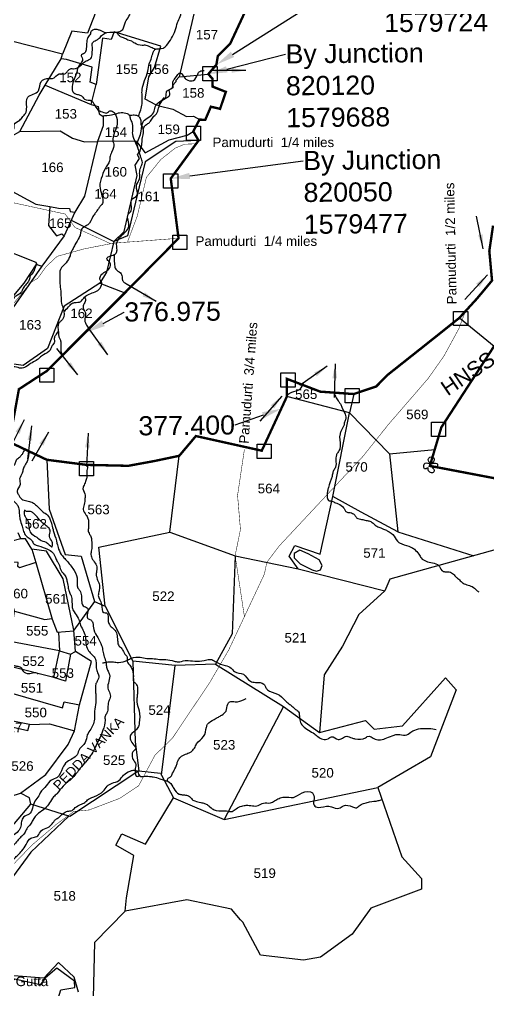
# Model space of a CAD drawing. Header units: feet. Extents: x 814082 to 825211, y 1573861 to 1581762.
# Drawn here: x 819757 to 820739, y 1577786 to 1579816 of the extents above; entities that cross this region are included whole.
import ezdxf
from ezdxf import colors
from ezdxf.entities.mleader import LeaderData, LeaderLine
from ezdxf.enums import TextEntityAlignment as Align
from ezdxf.math import Vec2, Vec3

# ---------------------------------------------------------------- set-up
doc = ezdxf.new("R2010")
doc.units = ezdxf.units.FT
doc.header["$LTSCALE"] = 15
doc.header["$MEASUREMENT"] = 0
doc.linetypes.add('HIDDEN2', pattern=[0.1875, 0.125, -0.0625])
for name, color, linetype in [('HILL', 223, 'Continuous'), ('PLOT', 7, 'Continuous'), ('PLOT NO', 7, 'Continuous'), ('ROADS', 6, 'HIDDEN2'), ('TANKS-STREAM', 4, 'Continuous'), ('VILLAGE STONES', 240, 'Continuous')]:
    doc.layers.add(name, color=color, linetype=linetype)
doc.layers.add('VILLAGE BOUNDRY', color=5, linetype='HIDDEN2', lineweight=100)
doc.styles.get("Standard").update_dxf_attribs({"font": 'arial.ttf'})
doc.linetypes.add('DOTS', pattern='A,1e-06,-3,["●",Standard,S=3,R=0,X=-1.25,Y=-1.25],-3', length=6.000001)
doc.dimstyles.get("Standard").update_dxf_attribs({"dimtxt": 0.18, "dimasz": 0.18, "dimexe": 0.18, "dimexo": 0.0625, "dimgap": 0.09, "dimtad": 0, "dimtih": 1, "dimtoh": 1, "dimdec": 4, "dimzin": 0, "dimdsep": 46, "dimtxsty": 'Standard', "dimcen": 0.09, "dimadec": 0, "dimazin": 0, "dimtfac": 1, "dimtdec": 4, "dimtofl": 0, "dimtmove": 0, "dimatfit": 3, "dimfxl": 1, "dimtolj": 1, "dimtzin": 0, "dimarcsym": 0})

msp = doc.modelspace()

# ---------------------------------------------------------------- linework, layer by layer
at = {"layer": 'HILL', "lineweight": -2}
for points in [[(820331.4, 1578699.8), (820331.5, 1578690.4), (820344.5, 1578677.6), (820369.4, 1578665.4), (820378.7, 1578662.5), (820386.6, 1578665), (820390.4, 1578674.7), (820384.3, 1578686.2), (820361.3, 1578698.7), (820343.8, 1578706.2), (820331.4, 1578699.8)], [(819691.4, 1577773.1), (819684.2, 1577715.7), (819692.7, 1577713.6), (819773, 1577752.2), (819828, 1577738.2), (819843.8, 1577787), (819872.6, 1577792.1), (819872.3, 1577805.3), (819835.3, 1577832.9), (819811.6, 1577812.1), (819800.5, 1577798), (819746.9, 1577809.6), (819703.6, 1577779.4), (819691.4, 1577773.1)]]:
    msp.add_lwpolyline(points, dxfattribs=at)
at = {"layer": 'PLOT', "lineweight": -2}
for points in [[(820136.7, 1579890.7), (820091.4, 1579695.7), (820152.1, 1579701.6)], [(819932.6, 1579873.6), (819899.4, 1579787.2), (819866.5, 1579791.5), (819846.7, 1579743.4)], [(819452, 1579580.8), (819470.1, 1579580), (819530.4, 1579566), (819545.6, 1579571.8), (819676.8, 1579567.5), (819678.5, 1579588.8), (819740.1, 1579572.2), (819757.8, 1579581.8), (819797.8, 1579657.3), (819810.9, 1579678.5), (819843.9, 1579733.7), (819846.7, 1579743.4), (819706.9, 1579778.6), (819650.9, 1579797)], [(820049.5, 1579635.4), (820042.5, 1579637.5), (820019.8, 1579649.4), (820027.8, 1579695.8), (820039.3, 1579715.7), (820052.5, 1579760.2), (819955.4, 1579789.8), (819948.6, 1579773.7), (819930.4, 1579776.8), (819917.2, 1579680.1), (819904.9, 1579684.7), (819909, 1579716.2), (819855, 1579732.5), (819843.9, 1579733.7)], [(820091.4, 1579695.7), (820084.2, 1579688.5), (820084.4, 1579685.3), (820077.7, 1579678.2), (820077.9, 1579673.1), (820064.1, 1579665.3), (820062.6, 1579651), (820050.1, 1579641.3), (820049.5, 1579635.4), (820077.7, 1579628), (820106.2, 1579613.3), (820120.9, 1579613.7), (820133.8, 1579606.8)], [(819810.9, 1579678.5), (819906.8, 1579637.9), (819917.2, 1579680.1)], [(819906.8, 1579637.9), (819921.8, 1579633.6), (819923.9, 1579618.6), (819932, 1579613.1), (819931.8, 1579593.2), (819920.3, 1579560.8), (819893.3, 1579446.6), (819872.8, 1579412.9), (819850.7, 1579363.5)], [(819757.8, 1579581.8), (819842.2, 1579583.1), (819867.7, 1579567.8), (819892.7, 1579560), (819920.3, 1579560.8)], [(820001.9, 1579560.9), (820020.1, 1579537.2), (820070.2, 1579564.5), (820107.7, 1579574.2), (820120.6, 1579581.9)], [(820131.7, 1579562.9), (820084, 1579560.6), (820019.7, 1579518), (820003.3, 1579448.5), (819983.1, 1579363.2), (819954.3, 1579351.9), (819939.1, 1579287.8), (819924.8, 1579264.5), (819977.5, 1579244.5)], [(819865.4, 1579396.3), (819954.3, 1579351.9), (819976.3, 1579372.9), (820003.5, 1579489.8), (819998.9, 1579511.3), (820007.8, 1579525.2), (820004.2, 1579532.9), (820007.6, 1579538.1), (820001.9, 1579560.9), (819956.4, 1579561.1), (819920.3, 1579560.8)], [(819733.3, 1579461.1), (819791.3, 1579429.5), (819820.4, 1579425.1), (819818, 1579384.9), (819834.2, 1579363.5), (819845.3, 1579367.9), (819850.7, 1579363.5), (819804, 1579300.1)], [(819820.4, 1579425.1), (819838.9, 1579421.6), (819861.4, 1579420.4), (819862.8, 1579414.7), (819872.8, 1579412.9)], [(819345.9, 1579268.2), (819376.9, 1579258.4), (819423.4, 1579250.2), (819432.9, 1579281.1), (819552.2, 1579258.1), (819572.6, 1579268.8), (819596.8, 1579252.5), (819621.9, 1579235.7), (819641.8, 1579212.2), (819684.2, 1579297.4), (819705.9, 1579341.8), (819791.1, 1579308.4), (819793.4, 1579303.8), (819804, 1579300.1), (819683.2, 1579128.2), (819659, 1579193.5), (819641.8, 1579212.2)], [(819659, 1579193.5), (819671.4, 1579210.4), (819702.5, 1579188.7), (819766.9, 1579264.4), (819792.9, 1579304.8)], [(819924.8, 1579264.5), (819850.6, 1579216.7), (819815.8, 1579127.9), (819764.3, 1579092.4), (819729.7, 1579097.4), (819726.3, 1579075.3), (819717.7, 1579068.5), (819698.2, 1579067.2), (819683.2, 1579128.2)], [(820677.4, 1579192), (820749.9, 1579132.6)], [(820071.8, 1578744.3), (820208.2, 1578694.9), (820340.3, 1578667.7), (820321.4, 1578694), (820332.9, 1578716.1), (820386.1, 1578698), (820412.4, 1578818.4), (820447.7, 1578993.6), (820316.5, 1579027.6)], [(820456.3, 1579032.8), (820447.7, 1578993.6), (820531.5, 1578907.9), (820626.4, 1578917.1)], [(819814.1, 1578895.4), (819818.7, 1578792.4), (819852.6, 1578697.5), (819886, 1578693.8), (819913.6, 1578599.4), (819870.7, 1578538.9)], [(819913.6, 1578599.4), (819936.1, 1578589.7), (819922.7, 1578712.7), (820071.8, 1578744.3), (820091.2, 1578903.7)], [(820531.5, 1578907.9), (820548.5, 1578744.9), (820472, 1578785.7), (820412.4, 1578818.4)], [(820934.2, 1578758.1), (820531.9, 1578646), (820521.5, 1578621.4), (820467.1, 1578571.9), (820432.9, 1578506), (820394.3, 1578445.5), (820384.9, 1578325.3), (820481, 1578350.6), (820498.9, 1578332.3), (820558.3, 1578339.3), (820648.6, 1578439.6), (820670.9, 1578414.3), (820617.2, 1578274.4), (820506.9, 1578210.2), (820557.3, 1578065.2), (820598.1, 1578019.9), (820598.5, 1577997.8), (820491.9, 1577957.8), (820453.4, 1577903.4), (820386.8, 1577855.8), (820351.2, 1577849.4), (820261.3, 1577859.8), (820224.3, 1577928.8), (820219.7, 1577934), (820200.3, 1577956), (820107.3, 1577975.8), (819978.4, 1577952.1), (819913.7, 1577886.6), (819911.4, 1577770.4)], [(819759.5, 1578730.2), (819716.2, 1578719.2), (819695.4, 1578684.7), (819670.1, 1578662.3), (819666.4, 1578641.6), (819639.3, 1578649.5), (819619.4, 1578649.9), (819600.4, 1578643.5), (819596.2, 1578634.2), (819547.6, 1578640.9)], [(819700.7, 1578081.5), (819780.4, 1578175.8), (819777.7, 1578188.9), (819759.4, 1578198.4), (819811.9, 1578237.8), (819859.1, 1578300.5), (819872.1, 1578328.5), (819882.2, 1578383.4), (819907.4, 1578473.8), (819874.3, 1578494.7), (819870.7, 1578538.9), (819848.4, 1578646.7), (819813.5, 1578704.4), (819782.5, 1578708.8), (819769.2, 1578730), (819759.5, 1578730.2), (819754.3, 1578742.8)], [(820548.5, 1578744.9), (820707.6, 1578694.9)], [(819782.5, 1578708.8), (819791.1, 1578680.5), (819756.8, 1578669.7), (819753.8, 1578672.1), (819754.1, 1578680.5), (819736.7, 1578682.1), (819736.3, 1578674.3), (819731, 1578673.5), (819721, 1578653.3), (819717, 1578592.5), (819665.3, 1578613.4), (819666.4, 1578641.6)], [(820208.2, 1578694.9), (820201.8, 1578531.6), (820166.8, 1578468.4), (820083, 1578465.4), (819994.4, 1578474.5)], [(819791.1, 1578680.5), (819825.3, 1578561.9), (819835.8, 1578535), (819870.7, 1578537.8)], [(820340.3, 1578667.7), (820521.5, 1578621.4)], [(819828.9, 1578440.1), (819737.5, 1578463.2), (819726.9, 1578471), (819737.1, 1578515.8), (819746.4, 1578578.8), (819742.9, 1578590.9), (819717.1, 1578592.6)], [(819936.1, 1578589.7), (819994.4, 1578474.5), (819998.7, 1578305.5), (820006.9, 1578245.1), (819862.6, 1578149.8), (819780.4, 1578175.8)], [(819746.4, 1578578.8), (819809.9, 1578561.4), (819824.8, 1578563.7)], [(819838.6, 1578535.2), (819841, 1578496.1), (819863.4, 1578488.7), (819874.3, 1578494.7)], [(819841, 1578496.1), (819737.1, 1578515.8)], [(819863.4, 1578488.7), (819853, 1578432.6), (819828.9, 1578440.1), (819841, 1578496.1)], [(820006.9, 1578245.1), (820051.7, 1578240.5), (820054.2, 1578236.4), (820083, 1578465.4)], [(820166.8, 1578468.4), (820309.5, 1578379.9), (820384.9, 1578325.3)], [(819711.7, 1578358.7), (819728.7, 1578410.9), (819846.6, 1578376.5), (819850.7, 1578389.7), (819882.2, 1578383.4)], [(820309.5, 1578379.9), (820185.4, 1578143.4)], [(819778.1, 1578342), (819732.9, 1578351.3), (819719.6, 1578276.9), (819728.5, 1578275.4)], [(819677.9, 1578192.5), (819691.8, 1578222.4), (819725.9, 1578260.8), (819728.6, 1578276.2), (819743.5, 1578336.6), (819774.3, 1578329.8), (819778.1, 1578342), (819819.4, 1578343.2), (819872.1, 1578328.5)], [(820054.2, 1578236.4), (820079.2, 1578188.5), (820185.4, 1578143.4), (820506.9, 1578210.2)], [(819702.1, 1578180.5), (819759.4, 1578198.4)], [(819980.9, 1577979.5), (819995.9, 1578068.4), (819958.3, 1578089.7), (819971, 1578113.6), (820020.4, 1578091.8), (820079.2, 1578188.5)], [(819860.5, 1578150.5), (819780.5, 1578075.2), (819682.6, 1577942.3), (819645.3, 1577865.5), (819638.3, 1577799), (819541.3, 1577655.6), (819591.3, 1577475.7), (819706.2, 1577410.8)], [(819978.4, 1577952.1), (819980.9, 1577979.5)], [(819880.5, 1577782.8), (819871.5, 1577813.5), (819838.3, 1577844.7), (819807.6, 1577811.8), (819745.3, 1577816.3), (819683.5, 1577771.8), (819638.3, 1577799)]]:
    msp.add_lwpolyline(points, dxfattribs=at)
at = {"layer": 'ROADS', "lineweight": -2, "ltscale": 10, "const_width": 1}
for points in [[(819982.8, 1579350.4), (820003.5, 1579405), (820022.5, 1579485.7), (820052.7, 1579523.2), (820082.7, 1579546.8), (820102.4, 1579555.1), (820126.6, 1579556)], [(819947.7, 1579347.1), (819873.1, 1579381.1), (819852.5, 1579409.1), (819742.7, 1579433), (819668.7, 1579451.9), (819628.2, 1579457.8), (819596.6, 1579457.8), (819552, 1579457.8), (819506, 1579449.3), (819444.4, 1579445.5), (819407.2, 1579457.8), (819373.2, 1579459.3), (819344.8, 1579461.1), (819162.6, 1579480), (819131, 1579483.3), (819025.6, 1579465.5), (818973.3, 1579464.6), (818922, 1579461), (818853.6, 1579456.3), (818697.8, 1579438.4), (818610.9, 1579448.2), (818568.5, 1579442.9), (818529, 1579443.9)], [(819746.1, 1578051.6), (819782.5, 1578089.4), (819834.2, 1578133.4), (819870.9, 1578160.2), (819902.8, 1578163.4), (819966.7, 1578187.6), (820006.3, 1578213.9), (820040.3, 1578277.6), (820076.9, 1578313.3), (820155.6, 1578430.6), (820194.7, 1578497.6), (820240.2, 1578594.4), (820269.5, 1578656.6), (820274.5, 1578681.2), (820300.6, 1578715.4), (820400.7, 1578822.4), (820476, 1578902.9), (820529.1, 1578969.4), (820612, 1579065.2), (820645.2, 1579112.3), (820676.7, 1579170.1), (820690, 1579205.8)], [(820227.6, 1578567.6), (820208.2, 1578694.9), (820219.3, 1578749.6), (820213.3, 1578821.2), (820227.6, 1578916.9)]]:
    msp.add_lwpolyline(points, dxfattribs=at)
at = {"layer": 'ROADS', "linetype": 'DOTS', "lineweight": -2, "ltscale": 0.15, "const_width": 1}
msp.add_lwpolyline([(820089.8, 1579358.4), (819953.4, 1579348.2), (819892.4, 1579336.3), (819835.7, 1579320.7), (819813.1, 1579299.7), (819795, 1579274.7), (819779.9, 1579265.8), (819733.8, 1579208.5)], dxfattribs=at)
at = {"layer": 'TANKS-STREAM', "lineweight": -2}
for points in [[(818906.6, 1579444.4), (818906.7, 1579445), (818913.7, 1579442.2), (818928.4, 1579445), (818934.7, 1579445.7), (818944, 1579439), (818944.9, 1579433.2), (818953.5, 1579423.6), (818959.6, 1579420.4), (818963.8, 1579414.3), (818969.9, 1579405.6), (818976.4, 1579398.7), (818987.8, 1579394.8), (819004.6, 1579389.2), (819013.2, 1579385.4), (819024.7, 1579387.4), (819031.4, 1579387.5), (819042.8, 1579384.5), (819048.2, 1579381.5), (819057, 1579377.8), (819072.6, 1579374.6), (819084.5, 1579369.5), (819091.9, 1579365.6), (819109.3, 1579361.4), (819119, 1579359.5), (819128.3, 1579355.1), (819141.8, 1579353), (819152.5, 1579353.7), (819169.5, 1579344.8), (819177.9, 1579343.2), (819189.3, 1579340.4), (819200.8, 1579335.8), (819204, 1579333), (819208.9, 1579327.4), (819215.9, 1579324.6), (819229.8, 1579315.6), (819238.7, 1579312.1), (819251.5, 1579307.7), (819264.1, 1579303.3), (819276.2, 1579300.2), (819289.2, 1579297), (819295.5, 1579297.4), (819298.3, 1579299.1), (819311.8, 1579294), (819319.8, 1579294), (819324.9, 1579297.2), (819336.1, 1579299.5), (819352.4, 1579298.4), (819358.9, 1579301.4), (819372.2, 1579305.6), (819385.3, 1579306.8), (819395.8, 1579309.8), (819415.6, 1579307.5), (819425.6, 1579306.3), (819442.6, 1579310.5), (819454.3, 1579315.1), (819462.8, 1579313.4), (819476.3, 1579321.3), (819487.5, 1579330.8), (819501.5, 1579342.2), (819507.3, 1579349), (819512.4, 1579358.8), (819523.9, 1579366), (819532.5, 1579370.9), (819539.5, 1579376.9), (819549.8, 1579391.3), (819574.5, 1579411.8), (819589.9, 1579419.5), (819592.2, 1579430.9), (819598.7, 1579440.4), (819608, 1579443), (819614.1, 1579447.9), (819616.2, 1579455.1), (819618.3, 1579464.9), (819629.7, 1579471.8), (819634.8, 1579476.7), (819637.2, 1579482.5), (819637, 1579487.6), (819638.8, 1579501.5), (819647.9, 1579507.4), (819662.6, 1579510.9), (819675.9, 1579514.8), (819688.9, 1579521.3), (819704.6, 1579531.8), (819720.9, 1579547.6), (819725.1, 1579572), (819745.2, 1579587.2), (819746.1, 1579596.5), (819757.5, 1579605.5), (819764.1, 1579613), (819769.2, 1579619.3), (819772, 1579632.8), (819774.6, 1579653.2), (819796.5, 1579666.9), (819802.1, 1579686), (819819.3, 1579692.5), (819825.9, 1579692.3), (819840.1, 1579702.1), (819851.5, 1579702.1), (819856.4, 1579706.2), (819860.6, 1579711.1), (819866.7, 1579713.2), (819869.8, 1579712.7), (819885.7, 1579720.6), (819892.2, 1579726.4), (819901.5, 1579731.3), (819906.4, 1579734.3), (819909, 1579745), (819909.4, 1579758.1), (819909.9, 1579766.9), (819917.6, 1579772.7), (819923.7, 1579776.7), (819927.1, 1579780.4), (819934.6, 1579786.7), (819958.1, 1579789), (819964.9, 1579790.1), (819972.9, 1579795), (819978.5, 1579810.6), (819986.1, 1579822.5), (819989.9, 1579835.3), (819992, 1579846.2), (819998.5, 1579856.9), (820007.2, 1579889.2), (820012.5, 1579901.8), (820020.7, 1579912.5), (820020.9, 1579925.1), (820027.7, 1579935.1), (820023.7, 1579956.5), (820027.2, 1579971.8), (820028.4, 1579982.5), (820025.7, 1579999.2), (820013.9, 1580008.4), (820008.8, 1580025.1), (820012.8, 1580036.6), (820018.6, 1580047.3), (820013.9, 1580056.5), (820014.6, 1580075.2), (820018.6, 1580083.5), (820020.7, 1580095.2), (820020.7, 1580105.9), (820024.4, 1580114.7), (820025.8, 1580122.2), (820026.3, 1580129.6), (820026.5, 1580142.9), (820029.8, 1580149.4), (820032.4, 1580163.1), (820034.2, 1580184), (820036.3, 1580194.7), (820032.8, 1580213.4), (820037.3, 1580221.4), (820034.7, 1580230.6), (820027.9, 1580237.3), (820013.5, 1580245.8), (820003.7, 1580248.4), (819989.5, 1580249.8), (819979.7, 1580243.5), (819973.2, 1580244.5), (819963.2, 1580243.1), (819951.7, 1580242.6), (819935.1, 1580234.5), (819919.6, 1580229.1), (819911.2, 1580223.5), (819898.9, 1580220.2), (819877.2, 1580225.5), (819871, 1580229), (819857.7, 1580233), (819848.8, 1580234.9), (819835.1, 1580242.3), (819822.9, 1580246.5), (819814.8, 1580248.4), (819804.1, 1580255.1), (819791.5, 1580258.8), (819788.2, 1580263.7), (819764.9, 1580290.4), (819750.2, 1580298.5), (819743.2, 1580304.1), (819739.9, 1580307.6), (819730.4, 1580317.6), (819725, 1580320), (819711.2, 1580324.9), (819679.7, 1580354.9), (819670.7, 1580360.8), (819662.6, 1580363.4), (819656.2, 1580368.6)], [(820005.9, 1579613.8), (820013.5, 1579639.8), (820013.5, 1579657.6), (820013.5, 1579669.1), (820025.3, 1579707.6), (820028.5, 1579723.3), (820033.3, 1579735.8), (820036.7, 1579747.2), (820040.5, 1579752.8), (820058, 1579756), (820064.4, 1579761.6), (820082.8, 1579792.6), (820087.9, 1579809.3), (820093.2, 1579821.8), (820097.2, 1579837.2), (820102.2, 1579852.4), (820104.4, 1579865.7), (820104.1, 1579873.4), (820104.1, 1579879.5), (820107, 1579898.5), (820107, 1579904.4)], [(820041.7, 1579753.6), (820032.2, 1579757.4), (820022.1, 1579761.7), (820013.6, 1579761.7), (819998.1, 1579766.2), (819991.7, 1579770.2), (819981.4, 1579773.9), (819977.1, 1579776.3), (819968.3, 1579779.7), (819960.9, 1579788.1)], [(820001.5, 1579554.9), (820011.6, 1579582.6), (820016.5, 1579603), (820027.5, 1579611.5), (820037.4, 1579621), (820041, 1579633), (820062.6, 1579651), (820066.9, 1579653.4), (820071.5, 1579658.9), (820071, 1579669.2), (820075.5, 1579671.8), (820077.7, 1579678.2), (820078.3, 1579686.8), (820082.5, 1579693), (820093.4, 1579704.4), (820103.7, 1579692.5), (820109.4, 1579688.7), (820121.2, 1579688.1), (820129.9, 1579701.6), (820134.4, 1579707.3), (820143.2, 1579709.2)], [(820015.5, 1579586.3), (820019.5, 1579593.5), (820025.8, 1579598.2), (820031.2, 1579603.4), (820036.6, 1579611.6), (820043.6, 1579618.8), (820047.9, 1579630.5), (820059.9, 1579653.2)], [(819849.7, 1579205.6), (819859.6, 1579214.8), (819866.4, 1579221.9), (819872.3, 1579224.1), (819885, 1579226.3), (819891.3, 1579233.3), (819899.9, 1579240.3), (819923.1, 1579251.4), (819927.5, 1579257.4), (819929.5, 1579262.7), (819925.3, 1579272.7), (819927.3, 1579280.8), (819945.2, 1579295.7), (819946, 1579308.1), (819939.5, 1579315.8), (819949.9, 1579322.4), (819959.1, 1579327.1), (819961.1, 1579334.5), (819960.2, 1579345.3), (819978.3, 1579371.5), (819985.7, 1579382.8), (819984.6, 1579408.5), (819989.6, 1579414.4), (819991.3, 1579424.8), (819991.8, 1579439.4), (820003.3, 1579448.5), (820001.5, 1579467.4), (820008.4, 1579483), (820008.4, 1579494.4), (820010.8, 1579506.5), (820014.2, 1579516.8), (820011.2, 1579527.2), (820006.6, 1579541.8), (820000.4, 1579557.3), (819993.8, 1579576.3), (819994.3, 1579586.8), (819992.6, 1579601), (819989.4, 1579607.9), (819987.7, 1579614.9), (819982.8, 1579618.3), (819969.5, 1579620.6), (819957.3, 1579618), (819945.2, 1579614.9), (819932, 1579613.1), (819932.3, 1579613)], [(819987.2, 1579615.6), (819997, 1579616.2), (820006.3, 1579613.4), (820008.4, 1579610.7), (820011.2, 1579602.2), (820011.4, 1579594.6), (820014.2, 1579590), (820013.7, 1579568.9), (820012.5, 1579556.8), (820009.5, 1579543.5), (820007.6, 1579538.1)], [(819955.3, 1579324.3), (819956.8, 1579298.2), (819958.5, 1579293.7), (819968.1, 1579286), (819971.6, 1579278.1), (819972.2, 1579271.4), (819976.1, 1579266.1), (819985.7, 1579260.6), (819989.6, 1579256.7)], [(819790.9, 1579301.8), (819787.7, 1579291.3), (819782.9, 1579283.6), (819779.5, 1579279.8), (819777.4, 1579271.9), (819773, 1579264.9), (819765.8, 1579256.4), (819761.1, 1579246.8), (819754.4, 1579240), (819747.6, 1579236.7), (819742.5, 1579227.9), (819739.2, 1579221.1), (819729.5, 1579213), (819724.2, 1579206.2), (819719, 1579197.2), (819711.9, 1579189.4), (819707.2, 1579176.5), (819697.9, 1579168.5), (819690.8, 1579160.6), (819685.7, 1579145.6), (819680.3, 1579136)], [(819892.9, 1579235.1), (819895.1, 1579230.9), (819892.3, 1579221.8), (819890.1, 1579217), (819892.2, 1579208.5), (819895.1, 1579202.6), (819893.5, 1579190.1), (819902.4, 1579169.4)], [(819838.2, 1579163.9), (819832.1, 1579155.5), (819829.7, 1579149.1), (819829.9, 1579141.5), (819825.3, 1579134), (819820.9, 1579124.8), (819806.9, 1579114.8), (819799, 1579108.6), (819794.8, 1579104.8), (819783.5, 1579098.4), (819770, 1579089.8), (819760.1, 1579086.6), (819747.4, 1579089.6), (819739.5, 1579086.6), (819734.9, 1579077.8), (819727.8, 1579067.1), (819717.4, 1579065.7), (819708.6, 1579059.7), (819706, 1579052.9), (819705.3, 1579029.5), (819705.7, 1579016.7), (819705.5, 1579001.9), (819702.5, 1578989.2), (819694.3, 1578986.4), (819694.6, 1578951.9), (819697.4, 1578949.6), (819698.3, 1578941.5), (819694.3, 1578933.6), (819694.1, 1578923.6), (819692.6, 1578911.6), (819691.2, 1578896.2), (819688.4, 1578887.2), (819688, 1578879.2), (819686.2, 1578867.3), (819683.1, 1578856.1), (819682.5, 1578848.8), (819679.2, 1578837.6), (819679.4, 1578830.4), (819675.7, 1578823.4), (819672.4, 1578819.2), (819670.1, 1578813.9), (819663.1, 1578806.6), (819649.5, 1578800.5), (819633.5, 1578798.7), (819617.7, 1578801.2), (819602.7, 1578804.5), (819593.5, 1578807.2), (819584.8, 1578809.1), (819578, 1578808.3), (819574.7, 1578806.1), (819572.6, 1578803.5), (819570.3, 1578799.2), (819568.5, 1578792.8), (819565.4, 1578789.4), (819557.4, 1578795.1), (819554, 1578789.9), (819544.3, 1578781.4), (819536.4, 1578777.1), (819530.3, 1578769.5), (819514.1, 1578758.2), (819511.3, 1578753.6), (819509.2, 1578744.5), (819507.2, 1578740.6), (819500.7, 1578734.1), (819496.7, 1578729), (819497.1, 1578721.9), (819494.5, 1578713.6), (819493.3, 1578704.7), (819490.1, 1578697.6), (819492.4, 1578691.2), (819491.4, 1578684.7), (819488.8, 1578676.1), (819484.4, 1578664), (819483.9, 1578658.6), (819484.4, 1578652.9), (819483.5, 1578649.9), (819476.7, 1578646.4), (819475.4, 1578642.6), (819469.9, 1578621.2), (819469.1, 1578615.4), (819466.2, 1578606.4), (819464.2, 1578600), (819463.8, 1578596.3), (819461.8, 1578574.8), (819461, 1578568.9), (819461.6, 1578562.5), (819462.5, 1578555.8), (819462, 1578547.8), (819462, 1578541.8), (819464.3, 1578534.3), (819466.8, 1578528.9), (819469.6, 1578525.3), (819475.6, 1578519.6), (819469.5, 1578499.2), (819467.8, 1578493.7), (819464.9, 1578484.4), (819469.4, 1578479.2), (819467.1, 1578467.6), (819461.6, 1578453.7), (819459.1, 1578441.8), (819447.2, 1578408.4), (819441.2, 1578393), (819435.3, 1578380), (819432.2, 1578374.5), (819431.8, 1578365.1), (819428.4, 1578353.6), (819423.5, 1578349.4), (819422.4, 1578340.3), (819422.4, 1578331.7), (819419.4, 1578314.4), (819418.4, 1578306.5), (819417.9, 1578296), (819411, 1578282.5), (819404.2, 1578270.1), (819399.9, 1578256.4), (819398.2, 1578242.6), (819388.3, 1578234.7), (819356.7, 1578237.9), (819346.8, 1578237.9), (819337.7, 1578236.7), (819329.5, 1578228.9), (819332.7, 1578218.3), (819334.6, 1578212), (819339.7, 1578205.5), (819334.5, 1578193.7), (819329.1, 1578187), (819334.2, 1578181.7), (819329.8, 1578173.4), (819330.2, 1578164), (819329.7, 1578150.5), (819328.2, 1578139.5), (819326.7, 1578128.4), (819329.5, 1578116.7), (819328.7, 1578100.9), (819322.3, 1578094.4), (819320.8, 1578082.9), (819324.4, 1578074.6), (819328.5, 1578062), (819328, 1578058.3), (819324.2, 1578043.3), (819318.9, 1578031.4), (819316.9, 1578022.8), (819311, 1578006.7), (819299.8, 1577994.7), (819292.7, 1577991.4), (819282.2, 1577990.3), (819270.1, 1577987.5), (819262.1, 1577988.8), (819248.6, 1577992.4), (819244.1, 1577994.3), (819236.6, 1577990.2), (819234.6, 1577986.1), (819232.3, 1577983.3), (819229.5, 1577980), (819228.4, 1577972.3), (819231.4, 1577963.3), (819228.1, 1577946.1), (819224.8, 1577940.9), (819221.8, 1577932.8), (819204.9, 1577924.6), (819197.7, 1577917.7), (819192.8, 1577918.3), (819187.6, 1577918.8), (819180.1, 1577919.9), (819176.1, 1577917.4), (819170.8, 1577915.3), (819162.2, 1577911.9), (819149.1, 1577912.6), (819133.4, 1577910.3), (819119.4, 1577910.3), (819108.4, 1577908), (819099.9, 1577906.8), (819081, 1577908.4), (819076.8, 1577903.4), (819072.2, 1577899.4), (819057.2, 1577897), (819044.6, 1577888.9), (819038.2, 1577881.7), (819029.3, 1577874.7), (819026.1, 1577872.7), (819023.4, 1577867.7), (819021.3, 1577863.1), (819015.4, 1577858.3), (819012.5, 1577850.7), (819011.8, 1577843.6), (819012.4, 1577837.5), (819012.5, 1577828.7), (819009.8, 1577818.9), (819011.6, 1577809.6), (819009.8, 1577797.1), (819005.7, 1577788.4), (818995.2, 1577788.4), (818989.8, 1577785.2), (818985.2, 1577782.2), (818979.8, 1577780.9), (818971.9, 1577781.9), (818959.8, 1577784.9), (818953.8, 1577781.4), (818949.2, 1577779.5), (818934.9, 1577781.4), (818921.4, 1577785.5), (818911.6, 1577786), (818904.9, 1577781.7), (818898.4, 1577770.9), (818892, 1577768.1), (818892.1, 1577765.1), (818885.7, 1577761.4), (818879.2, 1577764.7), (818860, 1577770.3), (818837.6, 1577777), (818827.8, 1577776.6), (818822.1, 1577772.5), (818818.7, 1577770.1), (818817.5, 1577765.9), (818813.9, 1577761.3), (818808.9, 1577755.7), (818807.8, 1577751.7), (818784.1, 1577739.9), (818776.9, 1577729.6)], [(820316.5, 1579030.8), (820326.7, 1579036.8), (820344, 1579043.3), (820351.1, 1579056.1)], [(820413.4, 1579035.9), (820417.3, 1579030.7), (820419.5, 1579024.6), (820422.5, 1579020.6), (820425.1, 1579016.9), (820428.4, 1579012.5), (820431.3, 1579005.3), (820439.8, 1578985.5), (820439, 1578979.1), (820436.7, 1578972), (820435.4, 1578966.7), (820432.7, 1578961.5), (820430.2, 1578955.9), (820427.7, 1578949.6), (820428, 1578924.6), (820426.2, 1578915.7), (820422.2, 1578909.2), (820419.5, 1578902.9), (820419.3, 1578886.6), (820418.5, 1578879.9), (820414.1, 1578872.8), (820412.1, 1578865.5), (820411, 1578860.6), (820403.4, 1578837.4), (820401.7, 1578829.9), (820400.7, 1578821.6), (820401.5, 1578814.7), (820403.8, 1578810.5), (820410.3, 1578809.1), (820418.3, 1578805.2), (820424, 1578803.6), (820435.3, 1578794.6), (820438.3, 1578789.5), (820442.4, 1578785.6), (820449.1, 1578785), (820454.1, 1578783.2), (820459.6, 1578778.3), (820463.2, 1578773.5), (820472.8, 1578770.8), (820482.3, 1578768.6), (820490.2, 1578767), (820496.8, 1578762.9), (820501.5, 1578758.7), (820504.7, 1578756.4), (820513.2, 1578752.8), (820518.7, 1578750.6), (820526.6, 1578747.1), (820541.1, 1578735.7), (820550.6, 1578722.8), (820557.1, 1578719.5), (820576.1, 1578712.8), (820583.2, 1578708.4), (820592.7, 1578697.8), (820597.6, 1578690.1), (820620.9, 1578680), (820634, 1578674.4), (820640.5, 1578664.2), (820647.3, 1578661.2), (820653.9, 1578661.1), (820663.2, 1578658), (820669.4, 1578651.4), (820674.3, 1578647.2), (820680.9, 1578641.1), (820687.2, 1578636.3), (820698.7, 1578632.3), (820709.3, 1578626.9), (820713.5, 1578622.5), (820718.3, 1578619.1)], [(819741.8, 1578929.7), (819736.6, 1578914.2), (819735.3, 1578908.3), (819731.6, 1578901), (819727, 1578890.2), (819725.4, 1578879.3), (819730, 1578869.7), (819732.6, 1578864.4), (819736.3, 1578849.3), (819736.6, 1578836.4), (819740.6, 1578813.8), (819751.1, 1578802.9), (819755.1, 1578795.7), (819756.4, 1578782.8), (819758, 1578771.6), (819762.3, 1578756.8), (819764, 1578750.8), (819767.6, 1578740.9), (819775.2, 1578732.7), (819782.5, 1578726.8), (819787.1, 1578719.8), (819797, 1578715.2), (819815.5, 1578708.7), (819826.1, 1578701.5), (819832, 1578691.3), (819836, 1578683), (819839.3, 1578677.1), (819843.3, 1578665.2), (819846.2, 1578660.3), (819849.9, 1578656.3), (819852.5, 1578652.7), (819854.5, 1578648.4), (819856.8, 1578640.5), (819859.1, 1578626.7), (819861.4, 1578618.4), (819865, 1578611.2), (819867.5, 1578586.9), (819871.1, 1578577.5), (819879.9, 1578564.6), (819883.7, 1578552.7), (819894.4, 1578527.2), (819896.4, 1578508), (819901.4, 1578496.1), (819915.7, 1578478.7), (819917.4, 1578463), (819919.5, 1578452.5), (819922.7, 1578443.5), (819919.7, 1578432.4), (819916.5, 1578426), (819916.3, 1578420.6), (819916.3, 1578410.7), (819916.6, 1578401.4), (819916.6, 1578387.8), (819914.2, 1578369.7), (819913.9, 1578356), (819906.3, 1578332.3), (819898.8, 1578320.3), (819894.7, 1578304.6), (819887.4, 1578295.9), (819882.2, 1578290.4), (819877.5, 1578278.7), (819856.5, 1578263.9), (819846.9, 1578250.8), (819835.8, 1578231.1), (819823.6, 1578225.6), (819813.1, 1578213.9), (819800.5, 1578199.1), (819797.3, 1578192.7), (819789.2, 1578181.9), (819777, 1578154.3), (819765.6, 1578148.5), (819760.9, 1578138.9), (819759.8, 1578129.8), (819743.4, 1578110.7), (819735.5, 1578105.8), (819733.5, 1578096.7), (819725.9, 1578090), (819716, 1578081), (819710.7, 1578073.5), (819707.2, 1578067.1), (819700.8, 1578054.6), (819689.5, 1578043.8), (819680.4, 1578036.2), (819676.7, 1578025.2), (819673.5, 1578019.6), (819664.1, 1578012.7), (819663.3, 1578010.9), (819663.8, 1577999.4), (819658.9, 1577989.2), (819653, 1577979.6), (819646.3, 1577972.4), (819645.5, 1577961.3), (819642.3, 1577951.1), (819639.1, 1577943.3), (819634.4, 1577933.1), (819635.3, 1577930.6), (819630.9, 1577918.4), (819628.9, 1577908.8), (819628.3, 1577901.8), (819622.7, 1577887.2), (819616.9, 1577879.1), (819613.1, 1577868), (819610.8, 1577850), (819610.8, 1577839), (819611.4, 1577825.1), (819609.9, 1577813.7), (819606.1, 1577795.4), (819601.5, 1577784.9), (819593.6, 1577777.1), (819584.9, 1577764), (819579.3, 1577757.6), (819561.8, 1577740), (819557.1, 1577725.1), (819553.1, 1577714.4), (819545.8, 1577710.3), (819541.7, 1577701.8), (819534.4, 1577692.5), (819529.2, 1577684.1), (819523.1, 1577675.7), (819520.7, 1577669), (819517.2, 1577660.2), (819503.8, 1577647.2), (819491.5, 1577633.6), (819482.8, 1577619.9), (819475.5, 1577614.1), (819471.4, 1577606.5), (819470.3, 1577593.7), (819469.7, 1577586.7), (819470, 1577578.9), (819465.6, 1577566.6), (819465.6, 1577562), (819472, 1577541.1), (819472, 1577530.4), (819482.2, 1577499.8), (819485.1, 1577484.7), (819485.1, 1577464.6), (819484.3, 1577444.3), (819488.6, 1577438.8), (819493.3, 1577427.2), (819495.9, 1577417.6), (819500, 1577405.9), (819501.4, 1577399.5), (819506.1, 1577387.8), (819508.7, 1577379.7), (819509.9, 1577371.6), (819510.5, 1577362.3)], [(819776.9, 1578913.1), (819775.8, 1578902.8), (819772.7, 1578891.5), (819768.6, 1578884.5), (819764.6, 1578875.6), (819762.5, 1578867.5), (819757.3, 1578855.6), (819758.1, 1578843.5), (819752, 1578830), (819754.8, 1578822.5), (819761.8, 1578812.9), (819772.3, 1578809.4), (819782.8, 1578806.6), (819788.9, 1578802.9), (819795.6, 1578797), (819806.5, 1578786), (819810.5, 1578783.6), (819819.6, 1578774), (819821.3, 1578770.1), (819824, 1578763.1), (819827.1, 1578749.5), (819829.6, 1578741.5), (819835.4, 1578720.9), (819838.9, 1578708.8), (819846.6, 1578694.3), (819853.4, 1578686.9), (819868.4, 1578668.2), (819877.5, 1578648.5), (819879.3, 1578627.2), (819883, 1578622.2), (819886.6, 1578610.8), (819887.2, 1578597.9), (819890.1, 1578590.4), (819899.4, 1578585.1), (819899.5, 1578564.2), (819905.9, 1578560.5), (819910.1, 1578554.7), (819912.3, 1578540.4), (819920.7, 1578523.7), (819928.8, 1578506.9), (819931.6, 1578495.2), (819934.4, 1578483.7), (819938.1, 1578471.1), (819939.2, 1578461.6), (819942.3, 1578453.3), (819945.3, 1578446.5), (819942, 1578418.1), (819946.2, 1578406.9), (819946.2, 1578395.8), (819943.4, 1578389.3), (819942, 1578377.3), (819940, 1578366.4), (819936.1, 1578359.2), (819936.1, 1578350.8), (819931.6, 1578330.2), (819928.6, 1578321.8), (819922.1, 1578308.7), (819908.1, 1578280.5), (819903.1, 1578273.5), (819881.6, 1578247.2), (819866.7, 1578229.4), (819848, 1578212.9), (819835.1, 1578197.3), (819828.4, 1578190.6), (819810.4, 1578166.3), (819796.8, 1578156.5), (819784.7, 1578141.7), (819780.3, 1578133.9), (819772.1, 1578123.9), (819767.3, 1578114.7), (819760.1, 1578107.1), (819752.5, 1578098.7), (819744.7, 1578089.5), (819730.7, 1578071.9), (819726.5, 1578061.9), (819719.2, 1578050.1), (819696.5, 1578027), (819694, 1578019.8), (819690.3, 1578012.5), (819687.5, 1578006.1), (819682.5, 1577998.5), (819676.9, 1577989.6), (819673.8, 1577976.5), (819666.8, 1577968.9), (819661.5, 1577950.1), (819654.8, 1577942.2), (819650.9, 1577931.6), (819645, 1577917.4), (819643.9, 1577904.8), (819640, 1577892.8), (819637.2, 1577886.1), (819635.8, 1577878), (819633.9, 1577864.1), (819632.1, 1577857.2), (819628.6, 1577845.8), (819627.2, 1577836.6), (819626.6, 1577830.1), (819629.4, 1577817.4), (819646.1, 1577802.5), (819648.8, 1577801.1), (819653.9, 1577797.1), (819657.1, 1577792), (819663.4, 1577780.6), (819667.1, 1577771.1), (819670.3, 1577733.4), (819668.9, 1577722.3), (819666.2, 1577711.1), (819665.5, 1577700.7), (819664.1, 1577692.7), (819662.3, 1577676), (819657.8, 1577668.7), (819655, 1577662.1), (819650.8, 1577656.2), (819647.7, 1577650.6), (819646, 1577632.6), (819639.7, 1577622.2), (819629.9, 1577612.1), (819627.8, 1577604.1), (819626.1, 1577595), (819623.3, 1577585.7), (819620.2, 1577577.7), (819616.7, 1577572.4), (819613.6, 1577564.1), (819610.1, 1577552.6), (819606.6, 1577536.6), (819600.3, 1577529.5), (819596.8, 1577518.4), (819596.5, 1577512.5)], [(819766.4, 1578914.7), (819764.5, 1578911), (819761.5, 1578905.4), (819756.8, 1578900.3), (819750.3, 1578894.3), (819747.5, 1578886.8), (819744.7, 1578882.5), (819738.9, 1578878.9), (819728.3, 1578872.6)], [(819900.1, 1578884.6), (819898, 1578872.8), (819897.7, 1578864.5), (819897.9, 1578859.8), (819895.9, 1578852.3), (819892, 1578842.5), (819889.9, 1578838.3), (819893.9, 1578824), (819893.9, 1578814.4), (819892.5, 1578802.2), (819890.4, 1578791.2), (819896, 1578780.5), (819900.3, 1578772.9), (819901.5, 1578764.8), (819901.1, 1578752), (819901.4, 1578744), (819906.4, 1578734.8), (819907.8, 1578726.6), (819908.4, 1578712.7), (819906.6, 1578701.8), (819907.3, 1578692.4), (819918.7, 1578671.7), (819917.8, 1578659.8), (819917.8, 1578651.8), (819921.7, 1578640.6), (819924.5, 1578630.8), (819923.5, 1578621.5), (819921.9, 1578611.7), (819928.5, 1578592.9), (819933.7, 1578576.2), (819939.1, 1578575.1), (819942.5, 1578565.8), (819942.5, 1578557.5), (819943.8, 1578553.2), (819958.7, 1578536.1), (819961.6, 1578524.6), (819962.3, 1578517.8), (819963.9, 1578508.2), (819969.5, 1578502.3), (819974.4, 1578494.3), (819977.5, 1578489.2), (819982.1, 1578483.6), (819982.1, 1578473.9), (819986.6, 1578467.6), (819991.4, 1578460.1), (819995.2, 1578442.5), (819995.5, 1578432.8), (820000.4, 1578427.4), (820004, 1578417.7), (820003.8, 1578408.7), (820003, 1578399.2), (820002.8, 1578389.5), (820007.1, 1578370.5), (820007.5, 1578345.3), (820004.6, 1578335.6), (819998.2, 1578328.4), (819989.1, 1578319.7), (819996.4, 1578299), (820000.5, 1578292.6), (819994.3, 1578285.1), (819992.5, 1578278.9), (819994.3, 1578269.4), (820000.4, 1578258.2), (819998.8, 1578246.3), (820003.8, 1578233.2), (820007.5, 1578235.4)], [(819767.4, 1578790.1), (819773.2, 1578787), (819778.4, 1578787.5), (819781.9, 1578786.5), (819787.7, 1578782.6), (819799.1, 1578769.8), (819806.1, 1578762.8), (819815.2, 1578755.7), (819820.9, 1578748.2), (819819.9, 1578735.1), (819825.1, 1578724), (819826.1, 1578719.7), (819825.4, 1578713.7), (819816.3, 1578720.4), (819802.3, 1578726.9), (819792.9, 1578733.4), (819779.6, 1578743.8), (819773.6, 1578769.4), (819767.6, 1578779.2), (819767.4, 1578790.1)], [(819662.1, 1578379.1), (819658.6, 1578385.4), (819659.1, 1578389.6), (819659.7, 1578399.7), (819652.7, 1578406.5), (819648.8, 1578410.6), (819645.7, 1578417.7), (819645.8, 1578427.5), (819647.8, 1578433.3), (819647.8, 1578436.8), (819647.2, 1578445.4), (819652.5, 1578451.7), (819657.6, 1578456.1), (819662.8, 1578464), (819662.1, 1578480.6), (819659.5, 1578479.3), (819654.1, 1578482.9), (819654.1, 1578493.1), (819656, 1578494.8), (819658.4, 1578492), (819661.1, 1578490.3), (819665.6, 1578490.6), (819671.9, 1578492.7), (819676.8, 1578490.8), (819681.2, 1578488.9), (819689.6, 1578491), (819694.1, 1578491), (819697.3, 1578488.3), (819700.1, 1578486.1), (819709.4, 1578483.8), (819718.8, 1578480.1), (819732.5, 1578474), (819736.3, 1578471.2), (819744.5, 1578466.3), (819751, 1578464), (819759.3, 1578461.8), (819764.1, 1578454), (819776, 1578448.4), (819786.8, 1578450.7), (819793.7, 1578449), (819794.8, 1578447.2)], [(819930.7, 1578470.8), (819937.9, 1578472.2), (819953.5, 1578472.9), (819964.2, 1578471.8), (819982.7, 1578476.6), (819991.2, 1578480.9), (820009.8, 1578482.5), (820023.1, 1578480.3), (820035.3, 1578479.8), (820050.2, 1578478.2), (820063, 1578477.7), (820080.5, 1578474.5), (820089, 1578472.9), (820103.3, 1578475.6), (820110.2, 1578475.6), (820128.3, 1578474.5), (820149, 1578477.1), (820159.1, 1578477.7), (820169, 1578472.2), (820187.3, 1578465.5), (820200, 1578459.6), (820206.9, 1578452.7), (820225.5, 1578446.9), (820240.3, 1578432.3), (820251, 1578430), (820268.5, 1578426.3), (820271.9, 1578420.6), (820275.9, 1578414.6), (820296.8, 1578405.7), (820312.5, 1578392.9), (820320.8, 1578385.3), (820327.1, 1578380.4), (820334.7, 1578373.6), (820341.1, 1578368.2), (820342.6, 1578360.1), (820344.2, 1578348.8), (820349.9, 1578339.2), (820374.3, 1578322.2), (820381.3, 1578316.7), (820402.8, 1578312.3), (820409.8, 1578316.5), (820423.7, 1578310.7), (820432.6, 1578313.3), (820441.7, 1578317.5), (820452.2, 1578313.9), (820459, 1578312.3), (820480.9, 1578314.3), (820484.8, 1578317), (820501.1, 1578311.5), (820512.6, 1578309.9), (820525.6, 1578313.8), (820540.8, 1578319.6), (820548.6, 1578321.4), (820564.3, 1578319.6), (820576.1, 1578326.1), (820583.9, 1578330.5), (820600.2, 1578333.7), (820614.3, 1578333.7), (820628.9, 1578331.8)], [(820066.2, 1578223.9), (820068.4, 1578229.5), (820073.6, 1578233.2), (820077.4, 1578240), (820083.8, 1578252.8), (820086.8, 1578260.7), (820088.7, 1578266.7), (820094, 1578273.8), (820104.1, 1578279.9), (820114.7, 1578284.4), (820119.6, 1578288.1), (820125.6, 1578297.2), (820127.5, 1578301.3), (820142.2, 1578317), (820148.2, 1578336.5), (820150.5, 1578342.5), (820164.4, 1578352.3), (820173.1, 1578357.6), (820180.3, 1578361.7), (820189.3, 1578370), (820192.7, 1578384.7), (820196.8, 1578389.6), (820208.1, 1578389.6), (820213.4, 1578389.6), (820231.1, 1578396.3)], [(819711.6, 1578043.1), (819718.6, 1578044.1), (819732.3, 1578046.7), (819741.5, 1578056.3), (819746.7, 1578062.2), (819753.9, 1578069.4), (819762, 1578078), (819770.6, 1578091.2), (819781, 1578104.5), (819785.4, 1578106), (819795.2, 1578109.5), (819802.7, 1578120.6), (819816.2, 1578126.9), (819821.3, 1578130.2), (819828.5, 1578138.8), (819832.8, 1578143.5), (819839.2, 1578147.9), (819857.7, 1578160.8), (819867, 1578162.4), (819869.8, 1578164.8), (819873.8, 1578168.2), (819884.5, 1578174.8), (819893.8, 1578178.9), (819897.6, 1578182.7), (819901.6, 1578186.1), (819906.8, 1578188.9), (819914.1, 1578191.8), (819932.2, 1578202.5), (819940.2, 1578213), (819950.7, 1578219.4), (819964.9, 1578224.7), (819974.9, 1578236.3), (819988.2, 1578244.4), (819994.7, 1578246.3), (820004.4, 1578243.5), (820008.5, 1578234.2), (820015.4, 1578233.5), (820028.7, 1578233.5), (820036.8, 1578232.5), (820050.6, 1578228.7), (820060, 1578225.3), (820067.2, 1578223.5), (820077.9, 1578211.8), (820079.8, 1578208.5), (820090.9, 1578196.6), (820097.3, 1578195.2), (820106.6, 1578194.2), (820114.2, 1578190.4), (820119.4, 1578184), (820124.2, 1578182.1), (820136.3, 1578179), (820144.4, 1578177.1), (820151.1, 1578173.6), (820160.1, 1578166), (820168.7, 1578162.2), (820190.3, 1578161.4), (820201.8, 1578160.3), (820210.1, 1578166), (820222, 1578171.2), (820231.6, 1578173.1), (820256.4, 1578172.6), (820267.6, 1578177.8), (820282.1, 1578178), (820290.9, 1578182.3), (820300.2, 1578187.5), (820310.4, 1578190.4), (820330.1, 1578189.7), (820348.5, 1578199), (820369.9, 1578199), (820373.4, 1578186.6), (820373.4, 1578173.5), (820377, 1578170), (820399.1, 1578171.1), (820409.8, 1578170), (820425.5, 1578166.9), (820434.8, 1578171.9), (820453.6, 1578170.2), (820461.9, 1578168.1), (820469.7, 1578173.3), (820479.7, 1578177.6), (820489.5, 1578180.4), (820507.8, 1578182.8), (820515.5, 1578185.5)]]:
    msp.add_spline(points, degree=3, dxfattribs=at)
msp.add_open_spline([(819937.9, 1579788), (819936, 1579788.6), (819932, 1579789.8), (819926.2, 1579792.7), (819920.5, 1579794.8), (819914.1, 1579795.3), (819909.5, 1579793.3), (819905.6, 1579790), (819906, 1579785.6), (819902.8, 1579782), (819900.2, 1579778.4), (819897.2, 1579772.1), (819897.6, 1579765.2), (819896.8, 1579757.7), (819896.4, 1579751.6), (819894.1, 1579744.3), (819883.7, 1579742), (819894.2, 1579729.6), (819877.3, 1579719.8), (819877.7, 1579707.5), (819872.9, 1579693.3), (819865.5, 1579680.3), (819868.1, 1579663), (819875.7, 1579658.9), (819881.8, 1579658.6), (819885.9, 1579656.8), (819889.6, 1579653.6), (819894.6, 1579645.3), (819909.7, 1579650.1), (819913.6, 1579635.3), (819917.7, 1579632.1), (819925, 1579620.2), (819919.9, 1579629), (819937.3, 1579616.4), (819942.9, 1579623.4), (819948.7, 1579626.2), (819953.1, 1579622.8), (819956.4, 1579619.7), (819961, 1579611.8), (819963.1, 1579597.2), (819955.6, 1579580.2), (819950.2, 1579565.3), (819955.8, 1579552.5), (819951.7, 1579541.5), (819945.9, 1579531), (819946.1, 1579517), (819934, 1579503.4), (819929.3, 1579486.6), (819923.5, 1579470), (819927.3, 1579455.1), (819930.9, 1579442.9), (819932.5, 1579432.2), (819926.3, 1579426.3), (819921.2, 1579418.9), (819916.1, 1579411.7), (819908.2, 1579401), (819904.1, 1579387.9), (819892.3, 1579382.7), (819885, 1579376.9), (819885.1, 1579367.8), (819881, 1579357.1), (819874, 1579347.7), (819869.1, 1579336.9), (819864.8, 1579329.7), (819862.3, 1579318.8), (819856, 1579307.9), (819847.2, 1579300.2), (819840.1, 1579290.5), (819841.4, 1579280.3), (819841.1, 1579268), (819842.5, 1579255.3), (819844, 1579239.1), (819843.9, 1579223.4), (819849.8, 1579208.4), (819852.1, 1579192.9), (819843.3, 1579185.5), (819838.5, 1579181), (819837.1, 1579174.4), (819837.9, 1579166.7), (819838.7, 1579159), (819839, 1579151), (819843.3, 1579145.5), (819844, 1579135.6), (819842, 1579124.1), (819846, 1579115.9), (819847.6, 1579112.5)], degree=3, knots=[0, 0, 0, 0, 6.035241, 12.477216, 19.344569, 24.26761, 31.320441, 34.099506, 38.582763, 43.116815, 48.048014, 51.883205, 63.867668, 68.16741, 74.456907, 82.204691, 90.08747, 95.694107, 118.36826, 127.85069, 131.733042, 163.092456, 170.471069, 181.309999, 185.089111, 188.823745, 194.524061, 199.81838, 216.00042, 227.130007, 234.687936, 242.592461, 242.592461, 257.973286, 263.638514, 269.455647, 274.728756, 278.78972, 283.171689, 301.98911, 319.779012, 339.418566, 345.573741, 360.266493, 371.725956, 381.588335, 400.603632, 422.777703, 434.054943, 452.602534, 466.524124, 473.417513, 483.131955, 489.907755, 500.821116, 509.500476, 529.888997, 537.974314, 547.602865, 555.483266, 563.589123, 581.855598, 590.199705, 599.185695, 606.719324, 623.560842, 635.749952, 641.960564, 658.667027, 664.119559, 679.064763, 696.551938, 713.581841, 724.809712, 745.963545, 752.241492, 758.416091, 765.449127, 771.32014, 781.820684, 788.88013, 794.622967, 801.838929, 817.637664, 828.673787, 828.673787, 828.673787, 828.673787], dxfattribs=at)
at = {"layer": 'VILLAGE BOUNDRY', "lineweight": -2, "ltscale": 25, "const_width": 5}
for points in [[(820227.2, 1579828.2), (820198, 1579765.5), (820171.9, 1579739.1), (820169, 1579721.5), (820152.1, 1579701.6), (820160.8, 1579691.9), (820161.2, 1579675.4), (820188.8, 1579664.5), (820176.7, 1579629), (820157.5, 1579633.5), (820145.7, 1579606), (820133.6, 1579606.5), (820120.6, 1579581.9), (820131.7, 1579562.9), (820073.5, 1579483.3), (820089.8, 1579358.4), (819977.5, 1579244.5), (819813.5, 1579080.6), (819755.7, 1579042.9), (819735.6, 1578932.7), (819814.1, 1578895.4), (819897.7, 1578884.7), (819984.8, 1578882.8), (820039.4, 1578892.8), (820091.2, 1578903.7), (820126.1, 1578945), (820263.9, 1578914.4), (820316.5, 1579027.6), (820316.7, 1579064.5), (820386.4, 1579037.8), (820456.3, 1579032.8), (820503.5, 1579048.7), (820527.1, 1579072.7), (820607.7, 1579136.5), (820677.4, 1579192), (820714.2, 1579232.3), (820745.8, 1579270), (820740.1, 1579331.7), (820747.9, 1579384.9)], [(820749.9, 1579132.6), (820639.7, 1578963.2), (820615.7, 1578882.6), (820807.1, 1578846.1)]]:
    msp.add_lwpolyline(points, dxfattribs=at)
at = {"layer": 'VILLAGE STONES', "lineweight": -2}
for points in [[(820140.9, 1579717.4), (820170.5, 1579717.4), (820170.5, 1579687.6), (820140.9, 1579687.6)], [(820106.4, 1579592.6), (820136, 1579592.6), (820136, 1579562.8), (820106.4, 1579562.8)], [(820058.5, 1579493.1), (820088.1, 1579493.1), (820088.1, 1579463.2), (820058.5, 1579463.2)], [(820077.9, 1579365.1), (820107.4, 1579365.1), (820107.4, 1579335.3), (820077.9, 1579335.3)], [(820665.4, 1579205.7), (820695, 1579205.7), (820695, 1579175.8), (820665.4, 1579175.8)], [(819799.5, 1579087.1), (819829, 1579087.1), (819829, 1579057.3), (819799.5, 1579057.3)], [(820304.1, 1579077.2), (820333.7, 1579077.2), (820333.7, 1579047.4), (820304.1, 1579047.4)], [(820438.3, 1579044.5), (820467.9, 1579044.5), (820467.9, 1579014.6), (820438.3, 1579014.6)], [(820619.2, 1578974), (820648.7, 1578974), (820648.7, 1578944.2), (820619.2, 1578944.2)], [(820254.2, 1578927.9), (820283.8, 1578927.9), (820283.8, 1578898.1), (820254.2, 1578898.1)], [(819882.3, 1578891.8), (819911.9, 1578891.8), (819911.9, 1578862), (819882.3, 1578862)]]:
    msp.add_lwpolyline(points, close=True, dxfattribs=at)
msp.add_spline([(820612, 1578878.6), (820604.7, 1578876.8), (820605.9, 1578888.6), (820615.7, 1578887.4), (820612.4, 1578896), (820621.4, 1578901.4), (820623.5, 1578891.7), (820619.9, 1578887.9), (820630.5, 1578887.7), (820632, 1578884.8), (820626.3, 1578879.3), (820619.9, 1578880.4), (820624.7, 1578873.1), (820621, 1578868.3), (820614.2, 1578870.6), (820611.9, 1578878.9)], degree=3, dxfattribs=at)

# ---------------------------------------------------------------- texts
at = {"layer": 'PLOT NO', "lineweight": -2}
for s, p in [('157', (820149.3, 1579784.1)), ('152', (819863.4, 1579694.7)), ('155', (819981.6, 1579711.8)), ('156', (820046.4, 1579711.8)), ('158', (820120.7, 1579662.3)), ('153', (819853.9, 1579618.5)), ('154', (819958.7, 1579580.4)), ('159', (820069.2, 1579586.2)), ('166', (819825.9, 1579506.8)), ('160', (819958.6, 1579497.4)), ('164', (819936.9, 1579451.3)), ('161', (820027.2, 1579446)), ('165', (819842.4, 1579389.9)), ('162', (819886.6, 1579201.5)), ('163', (819779.5, 1579177.6)), ('565', (820356.9, 1579032.4)), ('569', (820589.4, 1578990.2)), ('570', (820462.3, 1578880.4)), ('564', (820278.7, 1578835.2)), ('563', (819922.4, 1578791.4)), ('562', (819791.1, 1578761.6)), ('571', (820499.7, 1578700.6)), ('560', (819751.4, 1578615.7)), ('561', (819833.9, 1578604.7)), ('522', (820058.1, 1578610.2)), ('555', (819794, 1578537.9)), ('554', (819895.4, 1578517.1)), ('521', (820334.8, 1578523.4)), ('552', (819786.1, 1578474.4)), ('553', (819847.7, 1578449.5)), ('551', (819783.1, 1578418.8)), ('550', (819791, 1578367.1)), ('524', (820050, 1578372.2)), ('527', (819739.7, 1578335.9)), ('523', (820185.3, 1578299.6)), ('526', (819763.2, 1578255.2)), ('525', (819955, 1578267.4)), ('520', (820391.3, 1578241.1)), ('519', (820270.1, 1578031.3)), ('518', (819851.5, 1577983.7))]:
    msp.add_text(s, height=20, dxfattribs=at).set_placement(p, align=Align.MIDDLE_CENTER)
for s, p in [('Pamudurti  1/4 miles ', (820160.8, 1579549.1)), ('Pamudurti  1/4 miles ', (820125.2, 1579342.5)), ('Garu Gutta', (819678.9, 1577795.1))]:
    msp.add_text(s, height=20, dxfattribs=at).set_placement(p)
for s, rotation, p in [('Pamudurti  1/2 miles ', 91.1611, (820671.7, 1579220.5)), ('Pamudurti  3/4 miles ', 85.8122, (820236.2, 1578928.4)), ('PEDDA VANKA', 46.2496, (819839.8, 1578202.8))]:
    msp.add_text(s, height=20, rotation=rotation, dxfattribs=at).set_placement(p)
at = {"layer": 'VILLAGE STONES'}
msp.add_text('HNSS MAIN CANAL', height=32.025, rotation=34.3669, dxfattribs=at).set_placement((820652.9, 1579027.7))

# ---------------------------------------------------------------- leaders
at = {"layer": 'PLOT NO', "color": 5, "lineweight": -2}
for points in [[(820230.7, 1579709.3), (820160.7, 1579709.3)], [(820727.4, 1579336.3), (820713.3, 1579404.8)], [(820736.3, 1579282.2), (820689, 1579230.5)], [(820042.7, 1579226.1), (819982.4, 1579261.6)], [(819942.1, 1579115.1), (819900.8, 1579171.6)], [(819879.1, 1579073), (819835.4, 1579127.7)], [(820417.8, 1579095.7), (820415.1, 1579025.8)], [(820400.9, 1579090.9), (820343.5, 1579050.8)], [(820305.9, 1579028.7), (820260, 1578975.8)], [(819766.6, 1578978.7), (819735.1, 1578916.2)], [(819782.3, 1578966.2), (819773.8, 1578896.7)], [(819817.9, 1578953.4), (819782.9, 1578892.7)], [(819900.6, 1578951.1), (819897.2, 1578881.2)]]:
    msp.add_leader(points, dimstyle='Standard', override={"dimasz": 30, "dimgap": 0.09, "dimtad": 0, "dimzin": 2}, dxfattribs=at)
at = {"layer": 'VILLAGE STONES', "color": 1}
ml = msp.add_multileader_mtext('Standard', dxfattribs=at)
ml.set_content('By Junction\\P820145\\P1579724', color=1)
ml.set_leader_properties()
ml.build(insert=Vec2(0, 0))
ml.multileader.update_dxf_attribs({"dogleg_length": 0.36, "arrow_head_size": 40})
ctx = ml.context
ctx.base_point, ctx.char_height, ctx.arrow_head_size, ctx.landing_gap_size, ctx.plane_origin, ctx.plane_x_axis, ctx.plane_y_axis = Vec3(820518.6, 1579942.3), 40, 40, 0.0911, Vec3(821030.1, 1579396.5), Vec3(0.999954, 0.009564), Vec3(-0.009564, 0.999954)
notes = []
notes.append((ctx, [(0, (1, 1, 0), (820518.6, 1579942.3), (0.999954, 0.009564), 7.830585350072124e-12, [(0, [(820169, 1579721.5)], 0, [])])]))
ctx.mtext.insert, ctx.mtext.text_direction, ctx.mtext.rotation, ctx.mtext.flow_direction = Vec3(820518.5, 1579962.6), Vec3(0.999954, 0.009564), 0.009564, 5
ml = msp.add_multileader_mtext('Standard', dxfattribs=at)
ml.set_content('By Junction\\P820120\\P1579688', color=1)
ml.set_leader_properties()
ml.build(insert=Vec2(0, 0))
ml.multileader.update_dxf_attribs({"dogleg_length": 0.36, "arrow_head_size": 40})
ctx = ml.context
ctx.base_point, ctx.char_height, ctx.arrow_head_size, ctx.landing_gap_size, ctx.plane_origin, ctx.plane_x_axis, ctx.plane_y_axis = Vec3(820313.7, 1579743.4), 40, 40, 0.0911, Vec3(820825.2, 1579197.7), Vec3(0.999954, 0.009564), Vec3(-0.009564, 0.999954)
notes.append((ctx, [(0, (1, 1, 0), (820313.7, 1579743.4), (0.999954, 0.009564), 7.830585350072124e-12, [(0, [(820152.1, 1579701.6)], 0, [])])]))
ctx.mtext.insert, ctx.mtext.text_direction, ctx.mtext.rotation, ctx.mtext.flow_direction = Vec3(820313.6, 1579763.8), Vec3(0.999954, 0.009564), 0.009564, 5
ml = msp.add_multileader_mtext('Standard', dxfattribs=at)
ml.set_content('By Junction\\P820050\\P1579477', color=1)
ml.set_leader_properties()
ml.build(insert=Vec2(0, 0))
ml.multileader.update_dxf_attribs({"dogleg_length": 0.36, "arrow_head_size": 40})
ctx = ml.context
ctx.base_point, ctx.char_height, ctx.arrow_head_size, ctx.landing_gap_size, ctx.plane_origin, ctx.plane_x_axis, ctx.plane_y_axis = Vec3(820350.6, 1579520.6), 40, 40, 0.0911, Vec3(820862.1, 1578974.8), Vec3(0.999954, 0.009564), Vec3(-0.009564, 0.999954)
notes.append((ctx, [(0, (1, 1, 0), (820350.6, 1579520.6), (0.999954, 0.009564), 7.830585350072124e-12, [(0, [(820073.5, 1579483.3)], 0, [])])]))
ctx.mtext.insert, ctx.mtext.text_direction, ctx.mtext.rotation, ctx.mtext.flow_direction = Vec3(820350.5, 1579540.9), Vec3(0.999954, 0.009564), 0.009564, 5
ml = msp.add_multileader_mtext('Standard', dxfattribs=at)
ml.set_content('376.975', color=1)
ml.set_leader_properties()
ml.build(insert=Vec2(0, 0))
ml.multileader.update_dxf_attribs({"dogleg_length": 0.36, "arrow_head_size": 40})
ctx = ml.context
ctx.base_point, ctx.char_height, ctx.arrow_head_size, ctx.landing_gap_size, ctx.plane_origin, ctx.plane_x_axis, ctx.plane_y_axis = Vec3(819976.2, 1579204.1), 40, 40, 0.0911, Vec3(820495.4, 1578614), Vec3(0.999954, 0.009564), Vec3(-0.009564, 0.999954)
notes.append((ctx, [(0, (1, 1, 0), (819976.2, 1579204.1), (0.999954, 0.009564), 7.830585350072124e-12, [(0, [(819896.9, 1579161.6)], 0, [])])]))
ctx.mtext.insert, ctx.mtext.text_direction, ctx.mtext.rotation, ctx.mtext.flow_direction = Vec3(819976.1, 1579224.4), Vec3(0.999954, 0.009564), 0.009564, 5
ml = msp.add_multileader_mtext('Standard', dxfattribs=at)
ml.set_content('377.400', color=1)
ml.set_leader_properties()
ml.build(insert=Vec2(0, 0))
ml.multileader.update_dxf_attribs({"dogleg_length": 0.36, "arrow_head_size": 40})
ctx = ml.context
ctx.base_point, ctx.char_height, ctx.arrow_head_size, ctx.landing_gap_size, ctx.plane_origin, ctx.plane_x_axis, ctx.plane_y_axis = Vec3(820010.7, 1578966.1), 40, 40, 0.0911, Vec3(820494.5, 1578416.2), Vec3(0.999954, 0.009564), Vec3(-0.009564, 0.999954)
ctx.text_align_type = 2
notes.append((ctx, [(1, (1, 1, 0), (820207.9, 1578968), (-0.999954, -0.009564), 7.830585350072124e-12, [(0, [(820304.6, 1579002)], 0, [])])]))
ctx.mtext.insert, ctx.mtext.text_direction, ctx.mtext.rotation, ctx.mtext.alignment, ctx.mtext.flow_direction = Vec3(820207.6, 1578988.3), Vec3(0.999954, 0.009564), 0.009564, 3, 5
for ctx, leaders in notes:
    for number, flags, end, landing, length, lines in leaders:
        leader = LeaderData()
        leader.index, (leader.has_last_leader_line, leader.has_dogleg_vector, leader.attachment_direction) = number, flags
        leader.last_leader_point, leader.dogleg_vector, leader.dogleg_length = Vec3(end), Vec3(landing), length
        for number, points, colour, breaks in lines:
            line = LeaderLine()
            line.index, line.vertices, line.color, line.breaks = number, Vec3.list(points), colors.encode_raw_color(colour), breaks
            leader.lines.append(line)
        ctx.leaders.append(leader)

doc.saveas('drawing.dxf')
